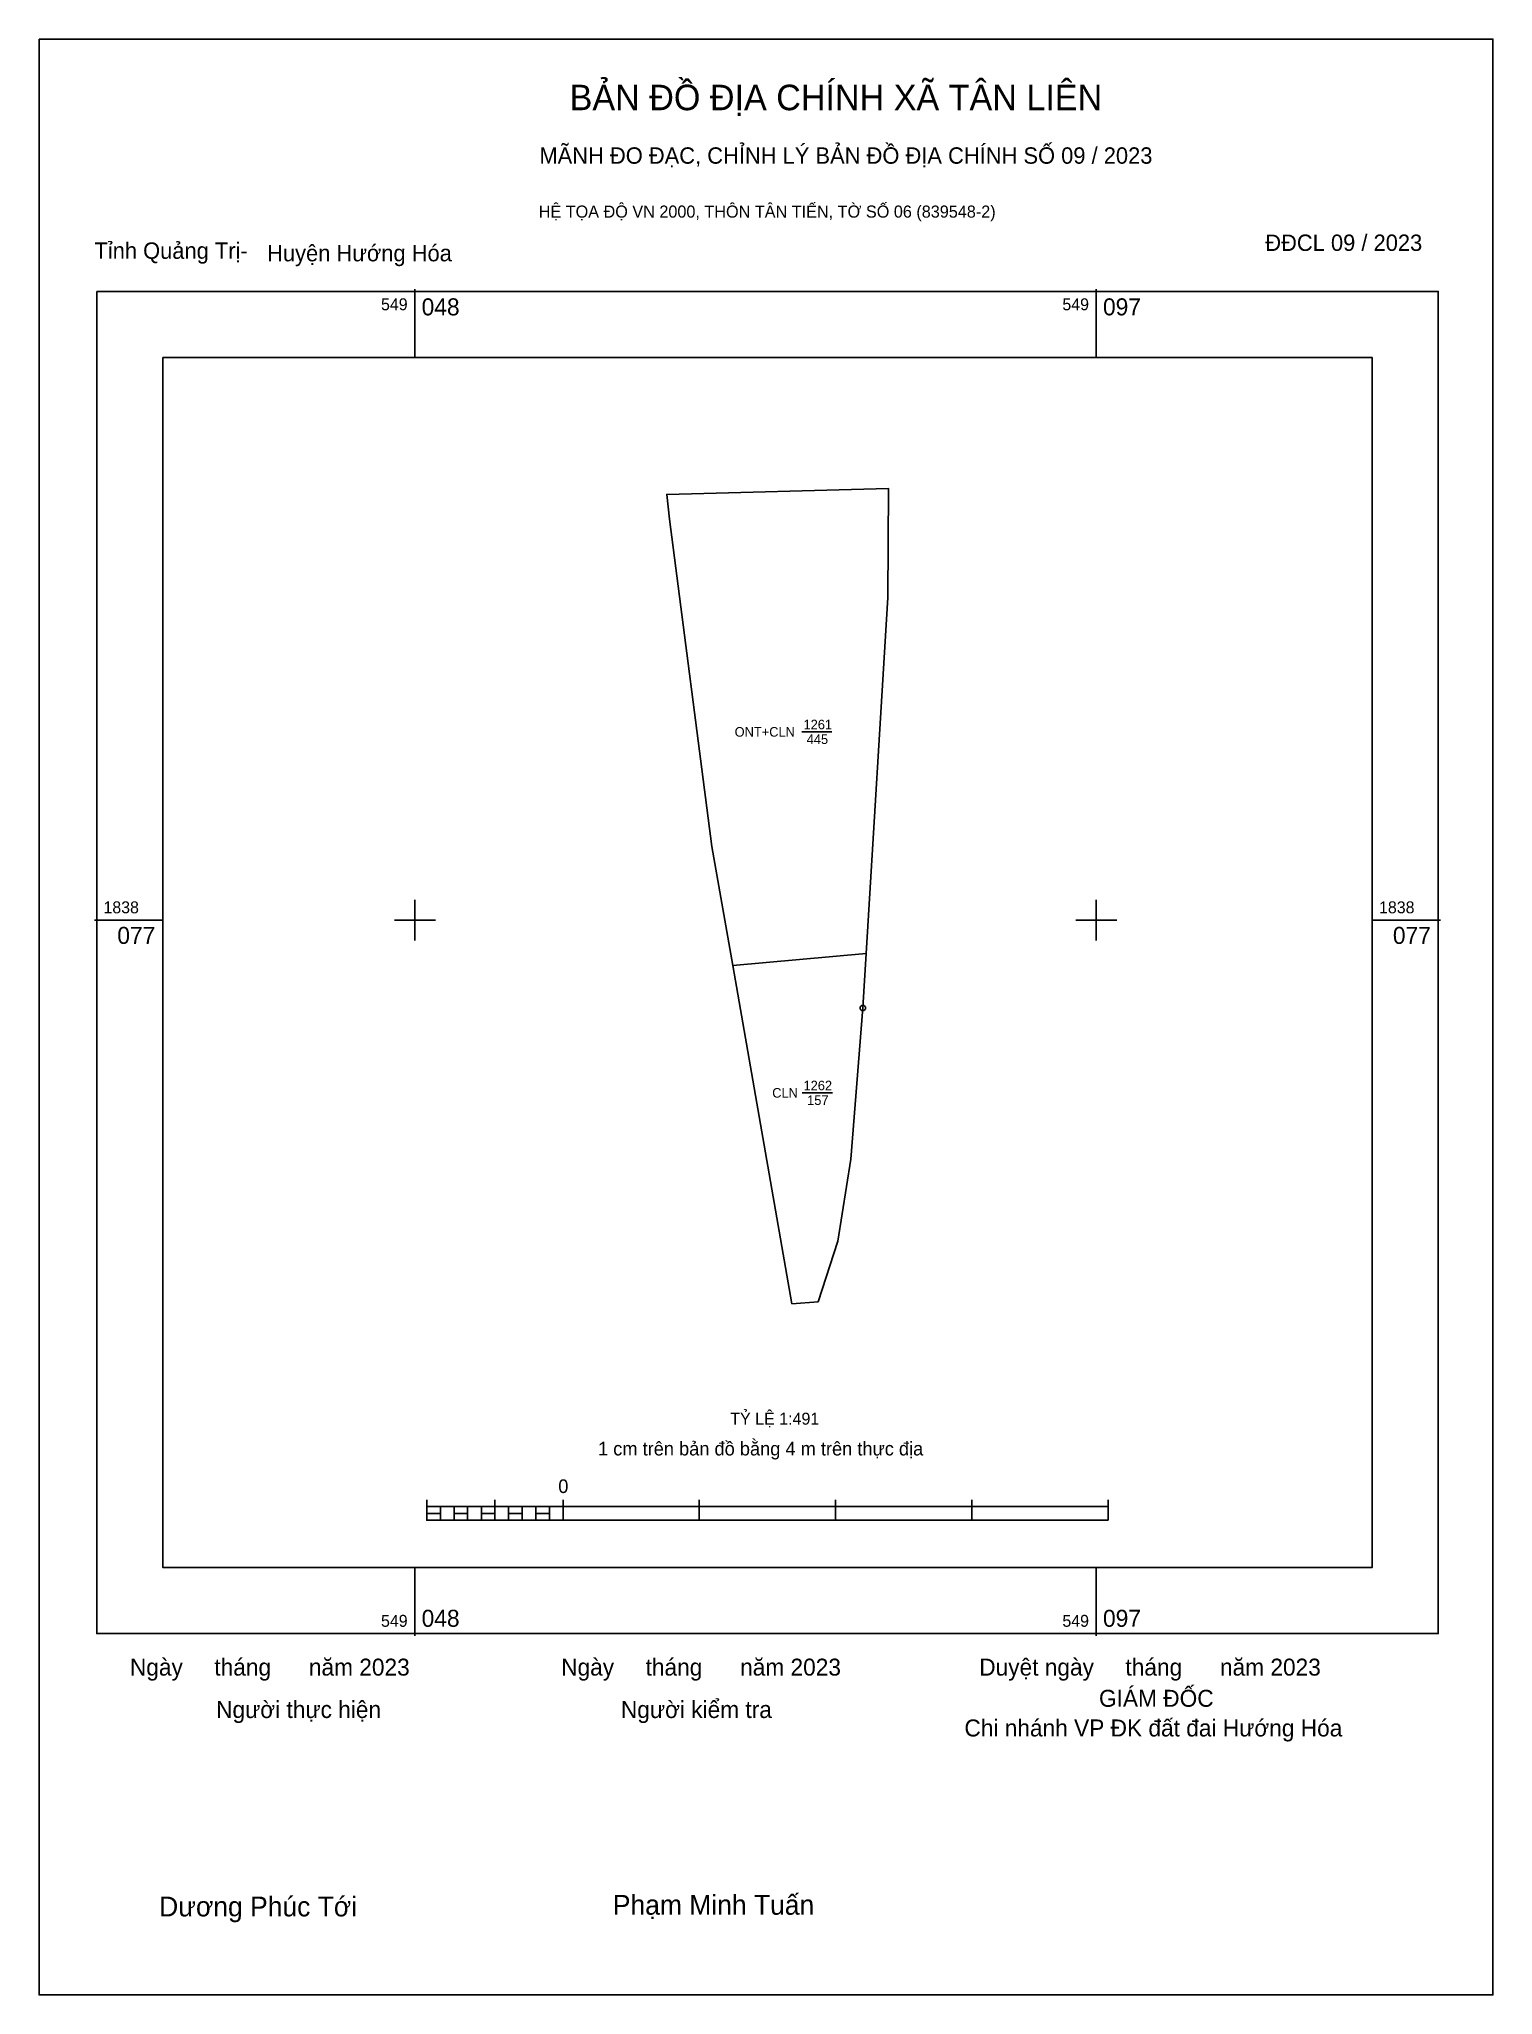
# Model space of a CAD drawing. Extents: x 549023 to 549127, y 1837989 to 1838130.
import ezdxf

# ---------------------------------------------------------------- set-up
doc = ezdxf.new("R2010")
doc.units = 0
for name, color, linetype in [('Level 10', 7, 'Continuous'), ('Level 13', 7, 'Continuous'), ('Level 15', 7, 'Continuous'), ('Level 36', 7, 'Continuous'), ('Level 6', 7, 'Continuous'), ('Level 62', 7, 'Continuous'), ('Level 63', 7, 'Continuous'), ('Level 9', 7, 'Continuous')]:
    doc.layers.add(name, color=color, linetype=linetype)

msp = doc.modelspace()

# ---------------------------------------------------------------- linework, layer by layer
at = {"layer": 'Level 10'}
for p, q in [((549077.57, 1838080.15), (549079.75, 1838080.15)), ((549072.59, 1838063.3), (549076.86, 1838038.89)), ((549081.98, 1838060.24), (549082.22, 1838064.16)), ((549081.98, 1838060.24), (549081.11, 1838049.34)), ((549077.61, 1838054.11), (549079.79, 1838054.11)), ((549081.11, 1838049.34), (549080.18, 1838043.41)), ((549080.18, 1838043.41), (549078.75, 1838039.04)), ((549078.75, 1838039.04), (549076.86, 1838038.89))]:
    msp.add_line(p, q, dxfattribs=at)
msp.add_lwpolyline([(549082.22, 1838064.16), (549072.59, 1838063.3), (549071.08, 1838071.89), (549068.02, 1838095.49), (549067.83, 1838097.29), (549083.83, 1838097.72), (549083.78, 1838089.85)], close=True, dxfattribs=at)
msp.add_lwpolyline([(549082.22, 1838064.16), (549072.59, 1838063.3), (549071.08, 1838071.89), (549068.02, 1838095.49), (549067.83, 1838097.29), (549083.83, 1838097.72), (549083.78, 1838089.85)], close=True, dxfattribs=at)
at = {"layer": 'Level 15'}
msp.add_lwpolyline([(549022.54, 1838130.13), (549127.45, 1838130.13), (549127.45, 1837989.05), (549022.54, 1837989.05)], close=True, dxfattribs=at)
at = {"layer": 'Level 36'}
msp.add_line((549083.83, 1838097.72), (549067.83, 1838097.29), dxfattribs=at)
msp.add_circle((549081.98, 1838060.24), 0.2, dxfattribs=at)
at = {"layer": 'Level 62'}
msp.add_lwpolyline([(549031.46, 1838107.16), (549118.74, 1838107.16), (549118.74, 1838019.88), (549031.46, 1838019.88)], close=True, dxfattribs=at)
at = {"layer": 'Level 63'}
for p, q in [((549049.65, 1838112.08), (549049.65, 1838107.16)), ((549098.82, 1838112.08), (549098.82, 1838107.16)), ((549049.65, 1838068.05), (549049.65, 1838065.1)), ((549098.82, 1838068.05), (549098.82, 1838065.1)), ((549026.54, 1838066.58), (549031.46, 1838066.58)), ((549048.18, 1838066.58), (549051.13, 1838066.58)), ((549097.35, 1838066.58), (549100.3, 1838066.58)), ((549118.74, 1838066.58), (549123.66, 1838066.58)), ((549050.51, 1838024.76), (549050.51, 1838023.29)), ((549050.51, 1838024.27), (549099.68, 1838024.27)), ((549051.5, 1838024.27), (549051.5, 1838023.29)), ((549052.48, 1838024.27), (549052.48, 1838023.29)), ((549053.46, 1838024.27), (549053.46, 1838023.29)), ((549054.45, 1838024.27), (549054.45, 1838023.29)), ((549055.43, 1838024.76), (549055.43, 1838023.29)), ((549055.43, 1838024.27), (549055.43, 1838023.29)), ((549056.41, 1838024.27), (549056.41, 1838023.29)), ((549057.4, 1838024.27), (549057.4, 1838023.29)), ((549058.38, 1838024.27), (549058.38, 1838023.29)), ((549059.36, 1838024.27), (549059.36, 1838023.29)), ((549060.35, 1838024.76), (549060.35, 1838023.29)), ((549060.35, 1838024.27), (549060.35, 1838023.29)), ((549070.18, 1838024.76), (549070.18, 1838023.29)), ((549080.01, 1838024.76), (549080.01, 1838023.29)), ((549089.85, 1838024.76), (549089.85, 1838023.29)), ((549099.68, 1838024.76), (549099.68, 1838023.29)), ((549050.51, 1838023.29), (549099.68, 1838023.29)), ((549049.65, 1838019.88), (549049.65, 1838014.96)), ((549098.82, 1838019.88), (549098.82, 1838014.96))]:
    msp.add_line(p, q, dxfattribs=at)
for points in [[(549026.69, 1838111.93), (549123.5, 1838111.93), (549123.5, 1838015.11), (549026.69, 1838015.11)], [(549050.51, 1838023.78), (549051.5, 1838023.78), (549051.5, 1838023.29), (549050.51, 1838023.29)], [(549050.51, 1838023.78), (549051.5, 1838023.78), (549051.5, 1838023.29), (549050.51, 1838023.29)], [(549052.48, 1838023.78), (549053.46, 1838023.78), (549053.46, 1838023.29), (549052.48, 1838023.29)], [(549054.45, 1838023.78), (549055.43, 1838023.78), (549055.43, 1838023.29), (549054.45, 1838023.29)], [(549056.41, 1838023.78), (549057.4, 1838023.78), (549057.4, 1838023.29), (549056.41, 1838023.29)], [(549058.38, 1838023.78), (549059.36, 1838023.78), (549059.36, 1838023.29), (549058.38, 1838023.29)]]:
    msp.add_lwpolyline(points, close=True, dxfattribs=at)

# ---------------------------------------------------------------- texts
at = {"layer": 'Level 13'}
for s, p in [('ONT+CLN', (549072.73, 1838079.81)), ('1261', (549077.7, 1838080.34)), ('445', (549077.93, 1838079.28)), ('1262', (549077.7, 1838054.3)), ('CLN', (549075.44, 1838053.77)), ('157', (549077.96, 1838053.24))]:
    msp.add_text(s, height=0.692, dxfattribs=at).set_placement(p)
at = {"layer": 'Level 6'}
msp.add_text('TỶ LỆ 1:491', height=0.8644, dxfattribs=at).set_placement((549072.41, 1838030.18))
at = {"layer": 'Level 63'}
for s, height, p in [('BẢN ĐỒ ĐỊA CHÍNH XÃ TÂN LIÊN', 1.8408, (549060.82, 1838125)), ('MÃNH ĐO ĐẠC, CHỈNH LÝ BẢN ĐỒ ĐỊA CHÍNH SỐ 09 / 2023', 1.1812, (549058.64, 1838121.14)), ('HỆ TỌA ĐỘ VN 2000, THÔN TÂN TIẾN, TỜ SỐ 06 (839548-2)', 0.8744, (549058.59, 1838117.25)), ('549', 0.86, (549047.21, 1838110.57)), ('048', 1.229, (549050.14, 1838110.2)), ('549', 0.86, (549096.38, 1838110.57)), ('097', 1.229, (549099.31, 1838110.2)), ('1838', 0.86, (549027.18, 1838067.07)), ('1838', 0.86, (549119.23, 1838067.07)), ('077', 1.229, (549028.18, 1838064.86)), ('077', 1.229, (549120.23, 1838064.86)), ('1 cm trên bản đồ bằng 4 m trên thực địa', 0.9834, (549062.87, 1838027.96)), ('0', 0.983, (549060, 1838025.25)), ('048', 1.229, (549050.14, 1838015.6)), ('097', 1.229, (549099.31, 1838015.6)), ('549', 0.86, (549047.21, 1838015.6)), ('549', 0.86, (549096.38, 1838015.6)), ('Ngày     tháng      năm 2023', 1.2235, (549029.09, 1838012.08)), ('Ngày     tháng      năm 2023', 1.2235, (549060.21, 1838012.08)), ('Duyệt ngày     tháng      năm 2023', 1.2235, (549090.38, 1838012.08)), ('GIÁM ĐỐC', 1.224, (549099.02, 1838009.83)), ('Người thực hiện', 1.2235, (549035.31, 1838009.02)), ('Người kiểm tra', 1.2235, (549064.52, 1838009.02)), ('Chi nhánh VP ĐK đất đai Hướng Hóa', 1.2235, (549089.31, 1838007.69)), ('Dương Phúc Tới', 1.4271, (549031.2, 1837994.71)), ('Phạm Minh Tuấn', 1.4271, (549063.94, 1837994.83))]:
    msp.add_text(s, height=height, dxfattribs=at).set_placement(p)
at = {"layer": 'Level 9'}
for s, p in [('Tỉnh Quảng Trị-', (549026.53, 1838114.28)), ('ĐĐCL 09 / 2023', (549111.02, 1838114.85)), ('Huyện Hướng Hóa', (549038.99, 1838114.1))]:
    msp.add_text(s, height=1.1812, dxfattribs=at).set_placement(p)

doc.saveas('drawing.dxf')
